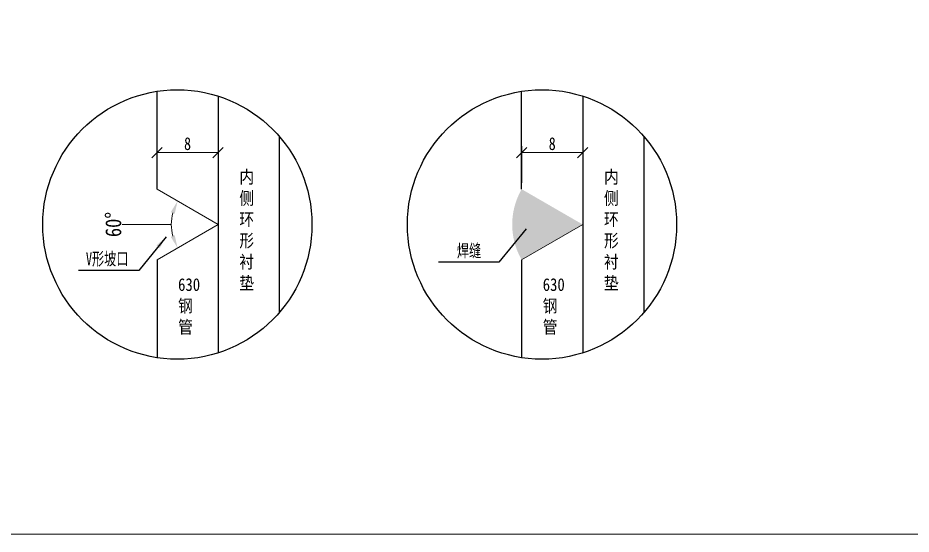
# Model space of a CAD drawing. Header units: millimetres. Extents: x -724662 to -98163, y -2532159 to 119496.
# Drawn here: x -100903 to -100727.5, y 114250.2 to 114351.5 of the extents above; entities that cross this region are included whole.
import ezdxf

# ---------------------------------------------------------------- set-up
doc = ezdxf.new("R2010")
doc.units = ezdxf.units.MM
doc.header["$LTSCALE"] = 20
doc.layers.get('0').update_dxf_attribs({"lineweight": 25})
doc.layers.add('标注', color=1, linetype='Continuous', lineweight=13)
doc.styles.add('2.5', font='simsun.ttf', dxfattribs={"width": 0.8, "height": 2.5})
doc.styles.get("Standard").update_dxf_attribs({"font": 'simsun.ttf', "width": 0.85})
doc.styles.add('宋体', font='simsun.ttf', dxfattribs={"width": 0.7})
doc.dimstyles.new('10', dxfattribs={"dimtxt": 2.5, "dimasz": 2, "dimexe": 1.25, "dimexo": 1.25, "dimgap": 0.5, "dimtad": 1, "dimdec": 0, "dimlfac": 10, "dimdsep": 46, "dimtxsty": '2.5', "dimblk": 'OBLIQUE', "dimcen": 0.0001, "dimclrd": 256, "dimclre": 256, "dimclrt": 7, "dimadec": 4, "dimazin": 2, "dimtfac": 1, "dimtdec": 0, "dimtmove": 1, "dimatfit": 3, "dimfxl": 1, "dimlwd": -1, "dimlwe": -1, "dimarcsym": 0})
doc.dimstyles.new('100', dxfattribs={"dimscale": 1.25, "dimtxt": 2.5, "dimasz": 2, "dimexe": 1.25, "dimexo": 1.25, "dimgap": 0.125, "dimtad": 1, "dimdec": 0, "dimlfac": 100, "dimdsep": 46, "dimtxsty": 'Standard', "dimcen": 0.001, "dimclrd": 256, "dimclre": 256, "dimclrt": 7, "dimadec": 4, "dimazin": 2, "dimtfac": 1, "dimtdec": 0, "dimtmove": 1, "dimatfit": 2, "dimfxlon": 1, "dimlwd": -1, "dimlwe": -1, "dimarcsym": 0})
doc.dimstyles.new('ISO-25', dxfattribs={"dimtxt": 2.5, "dimasz": 2.5, "dimexe": 1.25, "dimexo": 0.625, "dimtad": 1, "dimtxsty": 'Standard', "dimcen": 2.5, "dimadec": 0, "dimazin": 0, "dimtfac": 1, "dimtmove": 0, "dimatfit": 3, "dimfxl": 1, "dimarcsym": 0})

# ---------------------------------------------------------------- blocks, each defined once
blk = doc.blocks.new('*D537')
at = {"layer": 'Defpoints', "color": 0, "transparency": 16777216}
for p in [(-100875.67, 114317.9), (-100872.72, 114312.57), (-100863.67, 114310.98), (-100863.67, 114310.98), (-100872.96, 114305.61)]:
    blk.add_point(p, dxfattribs=at)
at = {"layer": '标注', "transparency": 16777216}
blk.add_line((-100872.86, 114310.98), (-100882.53, 114310.98), dxfattribs=at)
blk.add_arc((-100863.67, 114310.98), 9.19, 165.6316, 194.3684, dxfattribs=at)
for points in [[(-100872.96, 114313.41), (-100872.19, 114313.1), (-100871.63, 114315.57)], [(-100872.19, 114308.85), (-100872.96, 114308.54), (-100871.63, 114306.38)]]:
    blk.add_solid(points, dxfattribs=at)
at = {"layer": '标注', "color": 7, "transparency": 16777216, "insert": (-100884.24, 114310.98), "char_height": 3.125, "attachment_point": 5, "rotation": 90}
blk.add_mtext('60°', dxfattribs=at)
blk = doc.blocks.new('_Oblique')
at = {"color": 0, "linetype": 'ByBlock', "lineweight": -2}
blk.add_line((-0.5, -0.5), (0.5, 0.5), dxfattribs=at)
blk = doc.blocks.new('*D538')
at = {"layer": 'Defpoints', "color": 0, "transparency": 16777216}
for p in [(-100875.67, 114325.08), (-100875.67, 114317.9), (-100863.67, 114310.98)]:
    blk.add_point(p, dxfattribs=at)
at = {"layer": '标注', "transparency": 16777216}
for p, q in [((-100875.67, 114319.15), (-100875.67, 114326.33)), ((-100863.67, 114312.23), (-100863.67, 114326.33)), ((-100863.67, 114325.08), (-100875.67, 114325.08))]:
    blk.add_line(p, q, dxfattribs=at)
at = {"layer": '标注', "transparency": 16777216, "xscale": 2, "yscale": 2, "zscale": 2, "rotation": 180}
blk.add_blockref('_Oblique', (-100875.67, 114325.08), dxfattribs=at)
at = {"layer": '标注', "transparency": 16777216, "xscale": 2, "yscale": 2, "zscale": 2}
blk.add_blockref('_Oblique', (-100863.67, 114325.08), dxfattribs=at)
at = {"layer": '标注', "color": 7, "transparency": 16777216, "insert": (-100869.67, 114326.83), "char_height": 2.5, "attachment_point": 5, "style": '2.5'}
blk.add_mtext('8', dxfattribs=at)
blk = doc.blocks.new('*D539')
at = {"layer": 'Defpoints', "color": 0, "transparency": 16777216}
for p in [(-100804.02, 114325.08), (-100804.02, 114317.9), (-100792.02, 114310.98)]:
    blk.add_point(p, dxfattribs=at)
at = {"layer": '标注', "transparency": 16777216}
for p, q in [((-100804.02, 114319.15), (-100804.02, 114326.33)), ((-100792.02, 114312.23), (-100792.02, 114326.33)), ((-100792.02, 114325.08), (-100804.02, 114325.08))]:
    blk.add_line(p, q, dxfattribs=at)
at = {"layer": '标注', "transparency": 16777216, "xscale": 2, "yscale": 2, "zscale": 2, "rotation": 180}
blk.add_blockref('_Oblique', (-100804.02, 114325.08), dxfattribs=at)
at = {"layer": '标注', "transparency": 16777216, "xscale": 2, "yscale": 2, "zscale": 2}
blk.add_blockref('_Oblique', (-100792.02, 114325.08), dxfattribs=at)
at = {"layer": '标注', "color": 7, "transparency": 16777216, "insert": (-100798.02, 114326.83), "char_height": 2.5, "attachment_point": 5, "style": '2.5'}
blk.add_mtext('8', dxfattribs=at)

msp = doc.modelspace()

# ---------------------------------------------------------------- hatches: boundary and pattern name
msp.add_hatch(color=256).paths.add_polyline_path([(-100792.0239, 114310.9764), (-100804.0239, 114317.9046, 0.1316525), (-100805.8803, 114310.9764, 0.1316525), (-100804.0239, 114304.0482)])

# ---------------------------------------------------------------- linework, layer by layer
at = {"color": 1, "linetype": 'Continuous', "lineweight": 25}
for p, q in [((-100875.6687, 114317.9046), (-100875.6687, 114337.1222)), ((-100863.6687, 114336.1876), (-100863.6687, 114285.7653)), ((-100804.0239, 114317.9046), (-100804.0239, 114337.1222)), ((-100792.0239, 114336.1876), (-100792.0239, 114285.7653)), ((-100851.6687, 114328.2855), (-100851.6687, 114293.6674)), ((-100780.0239, 114328.2855), (-100780.0239, 114293.6674)), ((-100875.6687, 114304.0482), (-100875.6687, 114284.8306)), ((-100804.0239, 114304.0482), (-100804.0239, 114284.8306))]:
    msp.add_line(p, q, dxfattribs=at)
for centre in [(-100871.6687, 114310.9764), (-100800.0239, 114310.9764)]:
    msp.add_circle(centre, 26.45, dxfattribs=at)
at = {"layer": '标注'}
for p, q in [((-100863.6687, 114310.9764), (-100863.6687, 114323.7466)), ((-100792.0239, 114310.9764), (-100792.0239, 114323.7466)), ((-100863.6687, 114310.9764), (-100875.6687, 114317.9046)), ((-100863.6687, 114310.9764), (-100875.6687, 114304.0482)), ((-100792.0239, 114310.9764), (-100804.0239, 114304.0482))]:
    msp.add_line(p, q, dxfattribs=at)
msp.add_lwpolyline([(-101125.3772, 114642.1078), (-100637.2088, 114642.1078), (-100636.2929, 114250.1929), (-101124.4612, 114250.1929)], close=True, dxfattribs=at)

# ---------------------------------------------------------------- texts
at = {"char_height": 2.5, "attachment_point": 7}
for s, insert, width in [('内侧环形\\P衬垫', (-100859.4996, 114298.0701), 3.082095), ('内侧环形\\P衬垫', (-100787.8548, 114298.0701), 3.082095), ('\\pt0.25968;630钢管', (-100871.5357, 114289.3194), 1.614431), ('630钢管', (-100799.8909, 114289.3194), 1.614431)]:
    msp.add_mtext(s, dxfattribs=dict(at, insert=insert, width=width))
at = {"linetype": 'Continuous', "char_height": 2.5, "width": 11.5928, "attachment_point": 1, "style": '宋体'}
for s, insert in [('{\\C0;焊缝}', (-100816.7533, 114307.0796)), ('{\\C0;V形坡口}', (-100889.635, 114305.4883))]:
    msp.add_mtext(s, dxfattribs=dict(at, insert=insert))

# ---------------------------------------------------------------- dimensions: what is measured, and where the dimension line sits
at = {"layer": '标注'}
for base, p1, p2, picture, middle in [((-100875.6687, 114325.0815), (-100863.6687, 114310.9764), (-100875.6687, 114317.9046), '*D538', (-100869.6687, 114326.8315)), ((-100804.0239, 114325.0815), (-100792.0239, 114310.9764), (-100804.0239, 114317.9046), '*D539', (-100798.0239, 114326.8315))]:
    dim = msp.add_linear_dim(base=base, p1=p1, p2=p2, text='8', dimstyle='10', dxfattribs=at)
    dim.commit()
    dim.dimension.update_dxf_attribs({"geometry": picture, "text_midpoint": middle})
dim = msp.add_angular_dim_2l(base=(-100872.72102, 114312.57261), line1=((-100863.66871, 114310.97644), (-100872.9573, 114305.61367)), line2=((-100863.66871, 114310.97644), (-100875.66871, 114317.90464)), dimstyle='100', dxfattribs=at)
dim.commit()
dim.dimension.update_dxf_attribs({"geometry": '*D537', "text_midpoint": (-100884.24386, 114310.97644)})

# ---------------------------------------------------------------- leaders
at = {"linetype": 'Continuous'}
for points in [[(-100803.1543, 114310.1552), (-100808.493, 114303.5605), (-100820.3748, 114303.5605)], [(-100873.8739, 114308.5639), (-100879.2126, 114301.9692), (-100891.0944, 114301.9692)]]:
    msp.add_leader(points, dimstyle='ISO-25', override={"dimgap": 0.625, "dimtad": 0, "dimtxsty": '宋体'}, dxfattribs=at)

doc.saveas('drawing.dxf')
